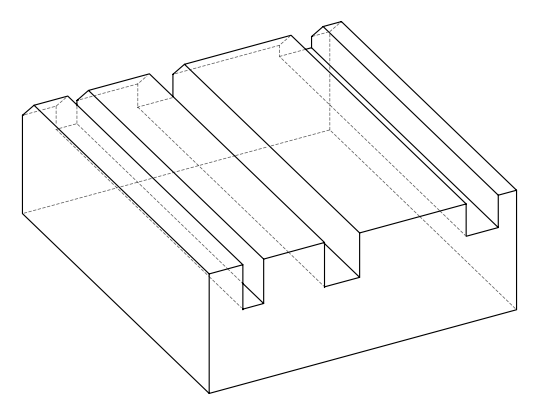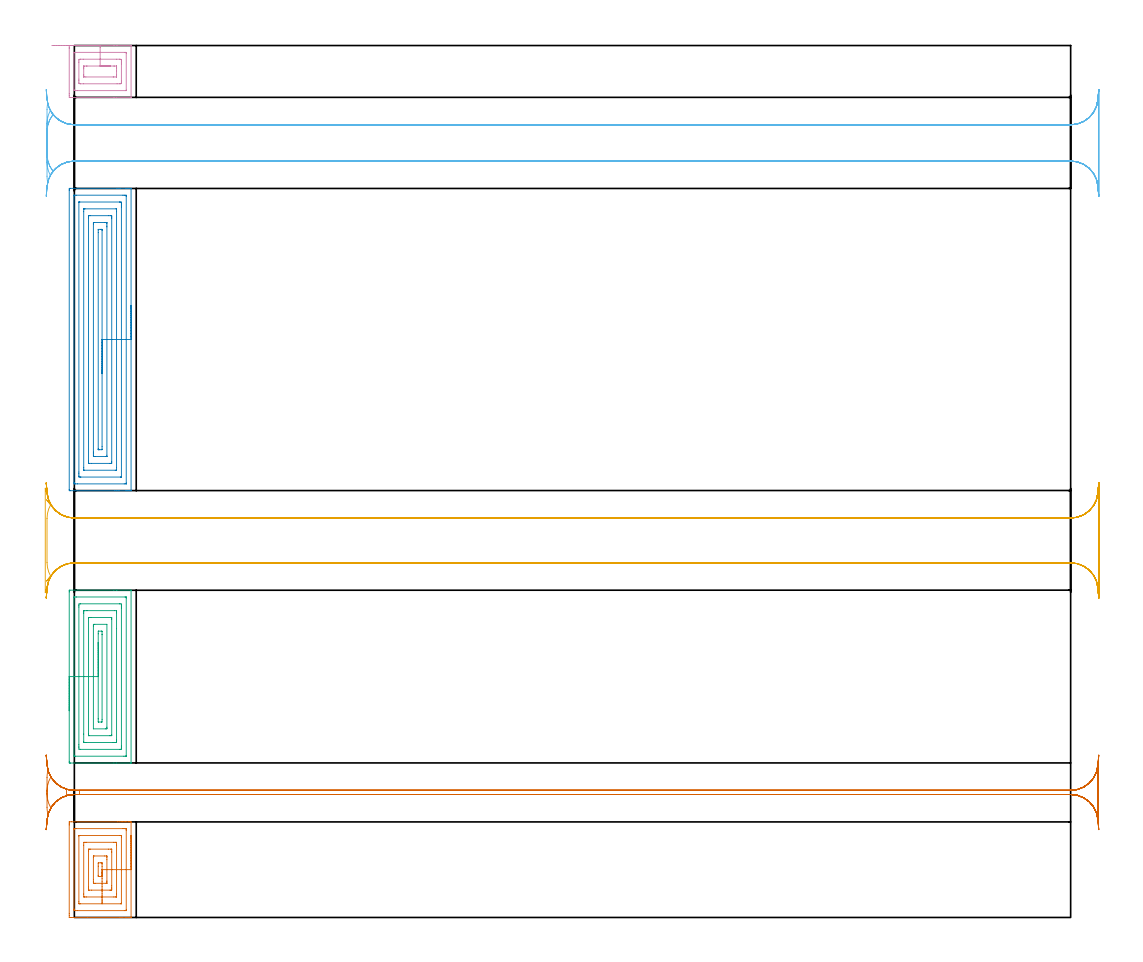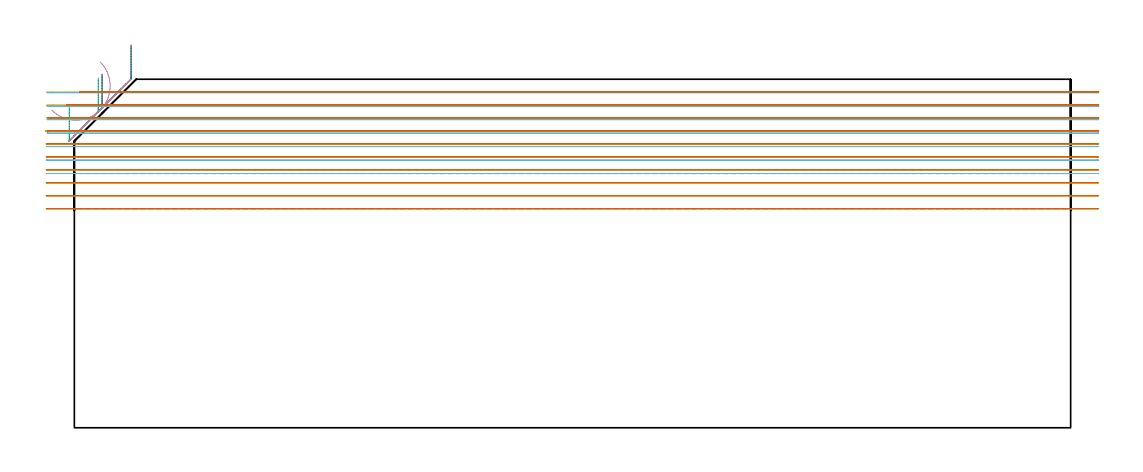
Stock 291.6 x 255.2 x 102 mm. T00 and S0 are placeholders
(PLAN: 7 operations, 1 tool changes, 48.2 min)
(1 AREA_MILL | FG_CHAMFER_SURFACE | UGT0205_001 | 1.83 min | 5843 mm3)
(2 AREA_MILL_1 | FG_CHAMFER_SURFACE_1 | UGT0205_001 | 5.22 min | 17014 mm3)
(3 AREA_MILL_2 | FG_CHAMFER_SURFACE_2 | UGT0205_001 | 3.1 min | 10621 mm3)
(4 AREA_MILL_3 | FG_CHAMFER_SURFACE_3 | UGT0205_001 | 1.07 min | 3748 mm3)
(5 MILL_RECTANGULAR_SLOT | SLOT_RECTANGULAR | NXT0201_012 | Follow Part, ap 4, ae 75% | 14.36 min | 319105 mm3)
(6 MILL_RECTANGULAR_SLOT_1 | SLOT_RECTANGULAR_1 | NXT0201_012 | Follow Part, ap 4, ae 75% | 9.6 min | 211581 mm3)
(7 MILL_RECTANGULAR_SLOT_2 | SLOT_RECTANGULAR_2 | NXT0201_012 | Follow Part, ap 4, ae 75% | 13.04 min | 187770 mm3)
(TOOL UGT0205_001 | Chamfer Mill 20 x 3 x 45 deg. | D20 FL50 Z2)
(TOOL NXT0201_012 | ENDMILL 16mm [2P460-1600-NA 1630] | D16 FL38 Z6)
(OP 1 AREA_MILL)
G17 G21 G94 G90
T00 M6
G54
G17 G0 G90 X16.6 Y24. S1061 M3
G43 Z112. H0
G94 G1 Y23.962 Z111.128 F250.
Y23.848 Z110.263
Y23.659 Z109.412
Y23.397 Z108.58
Y23.063 Z107.774
Y22.66 Z107.
Y22.191 Z106.264
Y21.66 Z105.572
Y21.071 Z104.929
Y20.428 Z104.339
Y19.736 Z103.808
Y19. Z103.34
Y18.226 Z102.937
Y17.42 Z102.603
Y16.588 Z102.341
Y15.736 Z102.152
Y14.872 Z102.038
Y14. Z102.
Y0.163
X16.597 Y0.01 Z101.988
X16.551 Y0.007 Z101.943
X16.173 Y0. Z101.572
X15.774 Z101.173
X15.124 Z100.519
X13.908 Z99.304
X13.342 Z98.736
X3.844 Z89.242
X-0.307 Z85.091
X-0.915 Y0.001 Z84.483
X-1.145 Y0.002 Z84.252
X-1.492 Y0.007 Z83.906
X-1.493 Y0.029 Z83.904
X-1.498 Y0.609 Z83.902
X-1.5 Y1.196 Z83.9
Y27.085
X-1.499 Y27.391 Z83.901
X-1.494 Y27.971 Z83.904
X-1.492 Y27.993 Z83.906
X-0.915 Y28. Z84.483
X12.734 Z98.129
X13.342 Z98.736
X13.908 Z99.304
X14.233 Z99.629
X14.799 Z100.195
X15.124 Z100.519
X15.774 Z101.173
X16.173 Z101.572
X16.551 Y27.993 Z101.943
X16.597 Y27.99 Z101.988
X16.6 Y27.837 Z102.
Y14.
X15.186 Z100.586
X15.185 Y2.27 Z100.585
X15.184 Y2.146 Z100.584
X15.181 Y2.064 Z100.581
X15.178 Y2.008 Z100.578
X15.172 Y2.007 Z100.572
X15.124 Y2.004 Z100.524
X14.626 Y2. Z100.026
X0.867 Z86.267
X0.369 Y2.001 Z85.769
X-0.024 Y2.008 Z85.376
X-0.073 Y2.01 Z85.327
X-0.081 Y2.208 Z85.319
X-0.084 Y2.332 Z85.316
X-0.085 Y2.395 Z85.315
X-0.086 Y2.457 Z85.314
Y25.73
X-0.084 Y25.854 Z85.316
X-0.081 Y25.937 Z85.319
X-0.078 Y25.992 Z85.322
X-0.072 Y25.993 Z85.328
X-0.024 Y25.996 Z85.376
X0.474 Y26. Z85.874
X14.233 Z99.633
X14.731 Y25.999 Z100.131
X15.124 Y25.992 Z100.524
X15.173 Y25.99 Z100.573
X15.181 Y25.792 Z100.581
X15.184 Y25.667 Z100.584
X15.185 Y25.605 Z100.585
X15.186 Y25.543 Z100.586
Y14.
X13.771 Z99.171
Y4.18
X13.77 Y4.072 Z99.17
X13.767 Y4.02 Z99.167
X13.766 Y4.014 Z99.166
X13.751 Y4.01 Z99.151
X13.701 Y4.005 Z99.101
X13.521 Y4. Z98.921
X1.758 Z87.158
X1.579 Y4.002 Z86.979
X1.459 Y4.005 Z86.859
X1.364 Y4.01 Z86.764
X1.335 Y4.02 Z86.735
X1.334 Y4.038 Z86.734
X1.331 Y4.18 Z86.731
X1.329 Y4.61 Z86.729
Y23.82
X1.33 Y23.928 Z86.73
X1.333 Y23.98 Z86.733
X1.334 Y23.986 Z86.734
X1.349 Y23.99 Z86.749
X1.399 Y23.995 Z86.799
X1.579 Y24. Z86.979
X13.342 Z98.742
X13.521 Y23.998 Z98.921
X13.641 Y23.995 Z99.041
X13.736 Y23.99 Z99.136
X13.765 Y23.98 Z99.165
X13.766 Y23.962 Z99.166
X13.769 Y23.82 Z99.169
X13.771 Y23.39 Z99.171
Y14.
X12.357 Z97.757
Y6.858
X12.352 Y6.064 Z97.752
X12.351 Y6.015 Z97.751
X12.308 Y6.01 Z97.708
X12.202 Y6.005 Z97.602
X11.988 Y6.002 Z97.388
X11.56 Y6. Z96.96
X3.54 Z88.94
X3.097 Y6.001 Z88.497
X2.893 Y6.004 Z88.293
X2.791 Y6.009 Z88.191
X2.75 Y6.012 Z88.15
X2.743 Y6.858 Z88.143
Y21.142
X2.748 Y21.936 Z88.148
X2.749 Y21.985 Z88.149
X2.791 Y21.99 Z88.191
X2.898 Y21.995 Z88.298
X3.112 Y21.998 Z88.512
X3.54 Y22. Z88.94
X11.56 Z96.96
X12.003 Y21.999 Z97.403
X12.207 Y21.996 Z97.607
X12.309 Y21.991 Z97.709
X12.35 Y21.987 Z97.75
X12.357 Y21.142 Z97.757
Y14.
X10.943 Z96.343
Y9.261
Y8.644
X10.942 Y8.37 Z96.342
X10.938 Y8.094 Z96.338
X10.936 Y8.022 Z96.336
X10.908 Y8.01 Z96.308
X10.829 Y8.006 Z96.229
X10.669 Y8.002 Z96.069
X10.42 Y8. Z95.82
X5.074 Z90.474
X4.431 Y8.002 Z89.831
X4.177 Y8.006 Z89.577
X4.163 Y8.016 Z89.563
X4.161 Y8.022 Z89.561
X4.158 Y8.644 Z89.558
X4.157 Y8.919 Z89.557
Y19.356
X4.158 Y19.63 Z89.558
X4.162 Y19.906 Z89.562
X4.164 Y19.978 Z89.564
X4.192 Y19.99 Z89.592
X4.271 Y19.994 Z89.671
X4.431 Y19.998 Z89.831
X4.68 Y20. Z90.08
X10.026 Z95.426
X10.669 Y19.998 Z96.069
X10.923 Y19.994 Z96.323
X10.937 Y19.984 Z96.337
X10.939 Y19.978 Z96.339
X10.942 Y19.356 Z96.342
X10.943 Y19.081 Z96.343
Y14.
X9.529 Z94.929
Y10.678
X9.528 Y10.429 Z94.928
X9.526 Y10.107 Z94.926
X9.524 Y10.028 Z94.924
X9.523 Y10.015 Z94.923
X9.508 Y10.01 Z94.908
X9.457 Y10.006 Z94.857
X9.314 Y10.001 Z94.714
X6.213 Y10. Z91.613
X5.748 Y10.002 Z91.148
X5.607 Y10.009 Z91.007
X5.578 Y10.012 Z90.978
X5.576 Y10.062 Z90.976
X5.573 Y10.178 Z90.973
X5.572 Y10.429 Z90.972
X5.571 Y11.073 Z90.971
Y17.571
X5.574 Y17.893 Z90.974
X5.576 Y17.972 Z90.976
X5.577 Y17.985 Z90.977
X5.592 Y17.99 Z90.992
X5.643 Y17.994 Z91.043
X5.786 Y17.999 Z91.186
X8.887 Z94.287
X9.352 Y17.998 Z94.752
X9.493 Y17.991 Z94.893
X9.522 Y17.988 Z94.922
X9.524 Y17.938 Z94.924
X9.527 Y17.822 Z94.927
X9.528 Y17.571 Z94.928
X9.529 Y16.927 Z94.929
Y14.
X8.115 Z93.515
Y13.107
X8.114 Y12.988 Z93.514
X8.11 Y12.215 Z93.51
X8.108 Y12.102 Z93.508
X8.097 Y12.01 Z93.497
X7.995 Y12.008 Z93.395
X7.317 Y12.002 Z92.717
X7.104 Y12.007 Z92.504
X7.034 Y12.01 Z92.434
X6.992 Y12.024 Z92.392
X6.989 Y12.095 Z92.389
X6.987 Y12.215 Z92.387
X6.986 Y12.334 Z92.386
Y15.012
X6.99 Y15.785 Z92.39
X6.992 Y15.898 Z92.392
X7.003 Y15.99 Z92.403
X7.104 Y15.992 Z92.504
X7.783 Y15.998 Z93.183
X7.995 Y15.993 Z93.395
X8.066 Y15.99 Z93.466
X8.108 Y15.976 Z93.508
X8.11 Y15.904 Z93.51
X8.113 Y15.785 Z93.513
X8.114 Y15.667 Z93.514
X8.115 Y14.893 Z93.515
Y14.
Y13.128 Z93.553
X8.114 Y12.264 Z93.666
Y11.412 Z93.855
Y10.58 Z94.117
Y9.774 Z94.451
Y9. Z94.854
Y8.264 Z95.323
Y7.572 Z95.854
Y6.929 Z96.443
Y6.339 Z97.086
Y5.808 Z97.778
Y5.34 Z98.514
Y4.937 Z99.288
Y4.603 Z100.094
Y4.34 Z100.926
Y4.152 Z101.778
Y4.038 Z102.643
Y4. Z103.514
G0 Z112.
M5
M2
(OP 2 AREA_MILL_1)
G17 G21 G94 G90
T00 M6
G54
G17 G0 G90 X16.6 Y179.15 S1061 M3
G43 Z112. H0
G94 G1 Y179.112 Z111.128 F250.
Y178.998 Z110.263
Y178.809 Z109.412
Y178.547 Z108.58
Y178.213 Z107.774
Y177.81 Z107.
Y177.341 Z106.264
Y176.81 Z105.572
Y176.221 Z104.929
Y175.578 Z104.339
Y174.886 Z103.808
Y174.15 Z103.34
Y173.376 Z102.937
Y172.57 Z102.603
Y171.738 Z102.341
Y170.886 Z102.152
Y170.022 Z102.038
Y169.15 Z102.
Y125.041
X16.597 Y124.91 Z101.988
X16.558 Y124.907 Z101.949
X16.23 Y124.9 Z101.629
X15.701 Z101.1
X15.124 Z100.519
X13.06 Z98.457
X12.451 Z97.845
X11.864 Z97.26
X-1.22 Y124.901 Z84.177
X-1.491 Y124.91 Z83.906
X-1.499 Y125.18 Z83.899
Y125.214
X-1.5 Y212.814 Z83.9
X-1.497 Y213.123 Z83.902
X-1.491 Y213.39 Z83.906
X-1.219 Y213.4 Z84.178
X12.451 Z97.845
X13.06 Z98.457
X13.342 Z98.739
X15.124 Z100.519
X15.687 Z101.086
X16.23 Z101.629
X16.557 Y213.397 Z101.948
X16.592 Y213.394 Z101.983
X16.597 Y213.392 Z101.988
X16.6 Y213.259 Z102.
Y169.15
X15.186 Z100.586
X15.185 Y127.145 Z100.585
X15.183 Y127.021 Z100.583
X15.179 Y126.939 Z100.579
X15.175 Y126.908 Z100.575
X15.169 Y126.907 Z100.569
X15.124 Y126.904 Z100.524
X14.601 Y126.9 Z100.001
X0.867 Z86.267
X0.343 Y126.902 Z85.743
X-0.024 Y126.908 Z85.376
X-0.07 Y126.91 Z85.33
X-0.079 Y127.083 Z85.321
X-0.084 Y127.207 Z85.316
X-0.085 Y127.269 Z85.315
Y211.156
X-0.083 Y211.28 Z85.317
X-0.079 Y211.361 Z85.321
X-0.075 Y211.392 Z85.325
X-0.069 Y211.393 Z85.331
X-0.024 Y211.396 Z85.376
X0.499 Y211.4 Z85.899
X14.233 Z99.633
X14.757 Y211.398 Z100.157
X15.124 Y211.392 Z100.524
X15.17 Y211.39 Z100.57
X15.179 Y211.217 Z100.579
X15.184 Y211.093 Z100.584
X15.185 Y211.031 Z100.585
X15.186 Y169.15 Z100.586
X13.771 Z99.171
Y129.051
X13.77 Y128.943 Z99.17
X13.767 Y128.918 Z99.167
X13.766 Y128.912 Z99.166
X13.743 Y128.909 Z99.143
X13.643 Y128.904 Z99.043
X13.492 Y128.9 Z98.892
X1.909 Z87.309
X1.758 Y128.902 Z87.158
X1.608 Y128.907 Z87.008
X1.335 Y128.917 Z86.735
X1.333 Y129.051 Z86.733
X1.33 Y129.479 Z86.73
X1.329 Y129.942 Z86.729
Y130.372
Y209.249
X1.33 Y209.357 Z86.73
X1.332 Y209.382 Z86.732
X1.334 Y209.388 Z86.734
X1.357 Y209.391 Z86.757
X1.457 Y209.397 Z86.857
X1.608 Y209.4 Z87.008
X13.191 Y209.399 Z98.591
X13.342 Y209.398 Z98.742
X13.492 Y209.393 Z98.892
X13.764 Y209.383 Z99.164
X13.766 Y209.249 Z99.166
X13.77 Y208.821 Z99.17
X13.771 Y208.358 Z99.171
Y207.928
Y169.15
X12.357 Z97.757
Y131.724
X12.353 Y130.931 Z97.753
X12.351 Y130.91 Z97.751
X12.331 Y130.907 Z97.731
X12.28 Y130.902 Z97.68
X12.178 Y130.901 Z97.578
X11.972 Y130.9 Z97.372
X2.909 Z88.309
X2.815 Y130.902 Z88.215
X2.768 Y130.906 Z88.168
X2.75 Y130.91 Z88.15
X2.749 Y130.923 Z88.149
X2.743 Y131.631 Z88.143
Y131.724
Y206.576
X2.747 Y207.369 Z88.147
X2.749 Y207.39 Z88.149
X2.769 Y207.394 Z88.169
X2.819 Y207.398 Z88.219
X2.922 Y207.399 Z88.322
X3.128 Y207.4 Z88.528
X12.191 Z97.591
X12.285 Y207.398 Z97.685
X12.332 Y207.394 Z97.732
X12.35 Y207.39 Z97.75
X12.351 Y207.377 Z97.751
X12.357 Y206.67 Z97.757
Y206.576
Y169.15
X10.943 Z96.343
X10.942 Y133.506 Z96.342
X10.941 Y133.234 Z96.341
X10.936 Y132.959 Z96.336
X10.928 Y132.909 Z96.328
X10.895 Y132.906 Z96.295
X10.82 Y132.902 Z96.22
X10.669 Y132.901 Z96.069
X10.384 Y132.9 Z95.784
X5.037 Z90.437
X4.431 Y132.904 Z89.831
X4.23 Y132.908 Z89.63
X4.164 Y132.912 Z89.564
X4.161 Y133.049 Z89.561
X4.158 Y133.232 Z89.558
X4.157 Y133.506 Z89.557
Y133.781
X4.158 Y204.794 Z89.558
X4.159 Y205.066 Z89.559
X4.164 Y205.342 Z89.564
X4.172 Y205.391 Z89.572
X4.205 Y205.394 Z89.605
X4.28 Y205.398 Z89.68
X4.431 Y205.399 Z89.831
X4.716 Y205.4 Z90.116
X10.063 Z95.463
X10.669 Y205.396 Z96.069
X10.87 Y205.392 Z96.27
X10.936 Y205.388 Z96.336
X10.939 Y205.251 Z96.339
X10.942 Y205.068 Z96.342
X10.943 Y204.794 Z96.343
Y204.519
Y169.15
X9.529 Z94.929
X9.528 Y135.288 Z94.928
X9.526 Y134.967 Z94.926
X9.525 Y134.928 Z94.925
X9.523 Y134.915 Z94.923
X9.507 Y134.91 Z94.907
X9.404 Y134.905 Z94.804
X9.274 Y134.901 Z94.674
X6.213 Y134.9 Z91.613
X5.709 Y134.902 Z91.109
X5.603 Y134.907 Z91.003
X5.583 Y134.909 Z90.983
X5.578 Y134.944 Z90.978
X5.575 Y135.036 Z90.975
X5.572 Y135.288 Z90.972
X5.571 Y135.931 Z90.971
Y136.18
Y203.012
X5.573 Y203.333 Z90.973
X5.575 Y203.372 Z90.975
X5.577 Y203.385 Z90.977
X5.593 Y203.39 Z90.993
X5.696 Y203.395 Z91.096
X5.826 Y203.399 Z91.226
X8.887 Y203.4 Z94.287
X9.391 Y203.398 Z94.791
X9.497 Y203.393 Z94.897
X9.517 Y203.391 Z94.917
X9.522 Y203.356 Z94.922
X9.525 Y203.264 Z94.925
X9.528 Y203.012 Z94.928
X9.529 Y202.369 Z94.929
Y202.12
Y169.15
X8.115 Z93.515
X8.114 Y137.843 Z93.514
X8.112 Y137.071 Z93.512
X8.11 Y136.956 Z93.51
X8.108 Y136.92 Z93.508
X8.08 Y136.91 Z93.48
X7.995 Y136.908 Z93.395
X7.275 Y136.9 Z92.675
X7.104 Y136.901 Z92.504
X7.048 Y136.902 Z92.448
X7.003 Y136.907 Z92.403
X6.994 Y136.91 Z92.394
X6.991 Y136.92 Z92.391
X6.988 Y136.952 Z92.388
X6.986 Y137.071 Z92.386
X6.985 Y137.19 Z92.385
Y200.457
X6.988 Y201.229 Z92.388
X6.99 Y201.344 Z92.39
X6.992 Y201.38 Z92.392
X7.02 Y201.39 Z92.42
X7.104 Y201.392 Z92.504
X7.825 Y201.4 Z93.225
X7.995 Y201.399 Z93.395
X8.052 Y201.398 Z93.452
X8.097 Y201.393 Z93.497
X8.106 Y201.39 Z93.506
X8.109 Y201.38 Z93.509
X8.112 Y201.348 Z93.512
X8.114 Y201.229 Z93.514
Y201.11
X8.115 Y169.15 Z93.515
Y168.278 Z93.553
Y167.413 Z93.667
Y166.562 Z93.855
Y165.73 Z94.118
Y164.924 Z94.452
Y164.15 Z94.854
Y163.414 Z95.323
Y162.722 Z95.854
Y162.079 Z96.444
Y161.49 Z97.087
Y160.958 Z97.779
Y160.49 Z98.515
Y160.087 Z99.288
Y159.753 Z100.094
Y159.491 Z100.926
Y159.302 Z101.778
Y159.188 Z102.643
Y159.15 Z103.515
G0 Z112.
M5
M2
(OP 3 AREA_MILL_2)
G17 G21 G94 G90
T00 M6
G54
G17 G0 G90 X-1.5 Y60.5 S1061 M3
G43 Z112. H0
Z93.9
G94 G1 Y60.538 Z93.028 F250.
Y60.652 Z92.164
Y60.841 Z91.312
Y61.103 Z90.48
Y61.437 Z89.674
Y61.84 Z88.9
Y62.309 Z88.164
Y62.84 Z87.472
Y63.429 Z86.829
Y64.072 Z86.24
Y64.764 Z85.709
Y65.5 Z85.24
Y66.274 Z84.837
Y67.08 Z84.503
Y67.912 Z84.241
Y68.764 Z84.052
Y69.628 Z83.938
Y70.5 Z83.9
Y95.293
X-1.496 Y95.601 Z83.902
X-1.491 Y95.79 Z83.905
X-1.295 Y95.8 Z84.101
X11.56 Z96.953
X12.32 Z97.719
X12.451 Z97.849
X16.43 Z101.828
X16.581 Y95.793 Z101.976
X16.596 Y95.79 Z101.99
X16.6 Y95.735 Z102.
Y45.265
X16.596 Y45.208 Z101.99
X16.591 Y45.204 Z101.985
X16.58 Y45.202 Z101.974
X16.429 Y45.2 Z101.827
X12.32 Z97.719
X11.56 Z96.953
X-1.146 Z84.25
X-1.297 Y45.202 Z84.099
X-1.491 Y45.21 Z83.905
X-1.499 Y45.402 Z83.899
X-1.5 Y45.707 Z83.9
Y70.5
X-0.086 Z85.314
Y93.583
X-0.085 Y93.645 Z85.315
X-0.08 Y93.768 Z85.32
X-0.078 Y93.792 Z85.322
X-0.075 Y93.795 Z85.325
X-0.059 Y93.798 Z85.341
X-0.024 Y93.799 Z85.376
X0.587 Y93.8 Z85.987
X14.845 Y93.799 Z100.245
X15.124 Y93.793 Z100.524
X15.162 Y93.79 Z100.562
X15.179 Y93.782 Z100.579
X15.185 Y93.522 Z100.585
Y47.417
Y47.355
X15.18 Y47.233 Z100.58
X15.178 Y47.208 Z100.578
X15.175 Y47.205 Z100.575
X15.159 Y47.202 Z100.559
X15.124 Y47.201 Z100.524
X14.513 Y47.2 Z99.913
X0.255 Y47.201 Z85.655
X-0.024 Y47.207 Z85.376
X-0.062 Y47.21 Z85.338
X-0.079 Y47.218 Z85.321
X-0.086 Y47.478 Z85.314
Y70.5
X1.328 Z86.728
X1.329 Y90.865 Z86.729
X1.331 Y91.29 Z86.731
X1.336 Y91.751 Z86.736
X1.712 Y91.797 Z87.112
X1.758 Y91.799 Z87.158
X13.293 Z98.693
X13.342 Y91.795 Z98.742
X13.764 Y91.751 Z99.164
X13.769 Y91.326 Z99.169
X13.771 Y90.865 Z99.171
Y90.438
Y50.135
X13.769 Y49.71 Z99.169
X13.764 Y49.249 Z99.164
X13.388 Y49.203 Z98.788
X13.342 Y49.201 Z98.742
X1.807 Z87.207
X1.758 Y49.205 Z87.158
X1.336 Y49.249 Z86.736
X1.331 Y49.674 Z86.731
X1.329 Y50.135 Z86.729
X1.328 Y50.562 Z86.728
Y70.5
X2.743 Z88.143
Y89.094
X2.745 Y89.491 Z88.145
X2.747 Y89.689 Z88.147
X2.75 Y89.779 Z88.15
X2.839 Y89.791 Z88.239
X3.54 Y89.799 Z88.94
X3.722 Y89.8 Z89.122
X11.741 Z97.141
X12.302 Y89.797 Z97.702
X12.334 Y89.794 Z97.734
X12.348 Y89.79 Z97.748
X12.35 Y89.78 Z97.75
X12.354 Y89.697 Z97.754
X12.356 Y89.527 Z97.756
X12.357 Y89.187 Z97.757
Y84.539
Y51.906
X12.355 Y51.509 Z97.755
X12.353 Y51.311 Z97.753
X12.35 Y51.221 Z97.75
X12.261 Y51.209 Z97.661
X11.56 Y51.202 Z96.96
X11.378 Y51.2 Z96.778
X3.359 Z88.759
X2.798 Y51.203 Z88.198
X2.766 Y51.206 Z88.166
X2.751 Y51.21 Z88.151
X2.75 Y51.22 Z88.15
X2.746 Y51.303 Z88.146
X2.744 Y51.473 Z88.144
X2.743 Y53.677 Z88.143
Y70.5
X4.157 Z89.557
Y87.596
X4.159 Y87.687 Z89.559
X4.164 Y87.758 Z89.564
X4.168 Y87.79 Z89.568
X4.192 Y87.792 Z89.592
X4.431 Y87.797 Z89.831
X4.843 Y87.8 Z90.243
X10.828 Z96.228
X10.886 Y87.798 Z96.286
X10.919 Y87.795 Z96.319
X10.932 Y87.791 Z96.332
X10.936 Y87.776 Z96.336
X10.94 Y87.596 Z96.34
X10.942 Y87.324 Z96.342
X10.943 Y53.404 Z96.343
X10.941 Y53.313 Z96.341
X10.936 Y53.242 Z96.336
X10.932 Y53.21 Z96.332
X10.908 Y53.208 Z96.308
X10.669 Y53.203 Z96.069
X10.257 Y53.2 Z95.657
X4.272 Z89.672
X4.214 Y53.202 Z89.614
X4.181 Y53.205 Z89.581
X4.168 Y53.209 Z89.568
X4.164 Y53.224 Z89.564
X4.16 Y53.404 Z89.56
X4.157 Y53.677 Z89.557
Y70.5
X5.571 Z90.971
Y85.305
X5.572 Y85.553 Z90.972
X5.575 Y85.712 Z90.975
X5.578 Y85.782 Z90.978
X5.716 Y85.791 Z91.116
X5.966 Y85.799 Z91.366
X9.529 Y85.8 Z94.929
Y55.695
X9.528 Y55.447 Z94.928
X9.525 Y55.288 Z94.925
X9.522 Y55.218 Z94.922
X9.384 Y55.209 Z94.784
X9.134 Y55.201 Z94.534
X5.571 Y55.2 Z90.971
Y70.5
X6.985 Z92.385
X6.986 Y83.014 Z92.386
X6.992 Y83.782 Z92.392
X7.088 Y83.798 Z92.488
X7.104 Y83.799 Z92.504
X7.978 Z93.378
X7.996 Y83.797 Z93.396
X8.107 Y83.782 Z93.507
X8.11 Y83.668 Z93.51
X8.114 Y82.896 Z93.514
Y82.778
Y57.986
X8.108 Y57.218 Z93.508
X8.012 Y57.202 Z93.412
X7.996 Y57.201 Z93.396
X7.122 Z92.522
X7.104 Y57.203 Z92.504
X6.992 Y57.218 Z92.392
X6.99 Y57.332 Z92.39
X6.986 Y58.104 Z92.386
X6.985 Y58.222 Z92.385
Y70.5
Y71.372 Z92.423
Y72.237 Z92.537
Y73.088 Z92.726
Y73.92 Z92.988
Y74.726 Z93.322
Y75.5 Z93.725
Y76.236 Z94.194
Y76.928 Z94.725
Y77.571 Z95.314
Y78.16 Z95.957
Y78.692 Z96.65
Y79.16 Z97.385
Y79.563 Z98.159
Y79.897 Z98.965
Y80.159 Z99.797
Y80.348 Z100.649
Y80.462 Z101.514
Y80.5 Z102.385
G0 Z112.
M5
M2
(OP 4 AREA_MILL_3)
G17 G21 G94 G90
T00 M6
G54
G17 G0 G90 X-6.592 Y255.2 S1061 M3
G43 Z112. H0
Z92.946
G94 G1 X-5.949 Z92.357 F250.
X-5.257 Z91.825
X-4.521 Z91.357
X-3.747 Z90.954
X-2.941 Z90.62
X-2.109 Z90.358
X-1.258 Z90.169
X-0.393 Z90.055
X0.479 Z90.017
X1.35 Z90.055
X2.215 Z90.169
X3.067 Z90.358
X3.899 Z90.62
X4.705 Z90.954
X5.479 Z91.357
X6.215 Z91.825
X6.907 Z92.357
X7.55 Z92.946
X11.56 Z96.953
X12.309 Z97.708
X12.451 Z97.849
X16.415 Z101.813
X16.58 Y255.193 Z101.974
X16.596 Y255.19 Z101.99
X16.6 Y255.13 Z102.
Y240.07
X16.596 Y240.008 Z101.99
X16.591 Y240.005 Z101.985
X16.578 Y240.002 Z101.972
X16.415 Y240. Z101.813
X12.309 Z97.708
X11.56 Z96.953
X-1.146 Z84.25
X-1.429 Y240.002 Z83.967
X-1.491 Y240.006 Z83.905
X-1.497 Y240.513 Z83.903
X-1.5 Y241.095 Z83.9
Y254.383
X-1.498 Y254.687 Z83.902
X-1.491 Y255.194 Z83.905
X-1.428 Y255.197 Z83.968
X-0.915 Y255.199 Z84.481
X-0.399 Y255.2 Z84.997
X7.55 Z92.946
X7.548 Y254.687 Z92.948
X7.55 Y253.2 Z92.95
X14.839 Y253.199 Z100.239
X15.124 Y253.192 Z100.524
X15.162 Y253.19 Z100.562
X15.179 Y253.177 Z100.579
X15.186 Y252.915 Z100.586
X15.185 Y242.161 Z100.585
X15.181 Y242.038 Z100.581
X15.179 Y242.009 Z100.579
X15.176 Y242.007 Z100.576
X15.159 Y242.003 Z100.559
X15.124 Y242.001 Z100.524
X0.867 Y242. Z86.267
X0.261 Y242.001 Z85.661
X-0.024 Y242.008 Z85.376
X-0.062 Y242.01 Z85.338
X-0.079 Y242.023 Z85.321
X-0.086 Y242.285 Z85.314
X-0.085 Y253.039 Z85.315
X-0.081 Y253.162 Z85.319
X-0.079 Y253.191 Z85.321
X-0.076 Y253.194 Z85.324
X-0.059 Y253.197 Z85.341
X-0.024 Y253.199 Z85.376
X7.55 Y253.2 Z92.95
Y251.2
X12.394 Z97.794
X13.287 Y251.198 Z98.687
X13.342 Y251.193 Z98.742
X13.764 Y251.143 Z99.164
X13.769 Y250.719 Z99.169
X13.771 Y250.258 Z99.171
Y249.83
Y244.942
X13.769 Y244.518 Z99.169
X13.764 Y244.057 Z99.164
X13.393 Y244.005 Z98.793
X13.342 Y244.003 Z98.742
X12.507 Y244. Z97.907
X2.706 Z88.106
X1.813 Y244.002 Z87.213
X1.758 Y244.007 Z87.158
X1.335 Y244.057 Z86.735
X1.331 Y244.481 Z86.731
X1.329 Y244.942 Z86.729
Y245.37
Y250.258
X1.331 Y250.682 Z86.731
X1.335 Y251.143 Z86.735
X1.706 Y251.195 Z87.106
X1.758 Y251.197 Z87.158
X2.593 Y251.2 Z87.993
X7.55 Z92.95
Y249.2
X11.56 Z96.96
X11.732 Z97.132
X12.306 Y249.195 Z97.706
X12.339 Y249.192 Z97.739
X12.351 Y249.188 Z97.751
X12.352 Y249.174 Z97.752
X12.355 Y249.09 Z97.755
X12.357 Y248.92 Z97.757
Y248.579
Y247.693
Y246.714
X12.356 Y246.318 Z97.756
X12.353 Y246.119 Z97.753
X12.35 Y246.023 Z97.75
X12.347 Y246.01 Z97.747
X12.325 Y246.006 Z97.725
X12.276 Y246.002 Z97.676
X11.56 Y246. Z96.96
X11.387 Z96.787
X3.367 Z88.767
X2.794 Y246.005 Z88.194
X2.761 Y246.008 Z88.161
X2.749 Y246.012 Z88.149
X2.748 Y246.026 Z88.148
X2.745 Y246.11 Z88.145
X2.743 Y246.28 Z88.143
Y246.621
Y248.393
Y248.486
X2.744 Y248.882 Z88.144
X2.746 Y249.081 Z88.146
X2.749 Y249.177 Z88.149
X2.753 Y249.19 Z88.153
X2.775 Y249.194 Z88.175
X2.824 Y249.198 Z88.224
X3.54 Y249.2 Z88.94
X3.713 Z89.113
X7.55 Z92.95
X8.139 Z93.593
X8.67 Z94.285
X9.139 Z95.021
X9.542 Z95.795
X9.876 Z96.601
X10.138 Z97.433
X10.327 Z98.285
X10.441 Z99.149
X10.479 Z100.021
X10.441 Z100.893
X10.327 Z101.758
X10.138 Z102.609
X9.876 Z103.441
X9.542 Z104.247
X9.139 Z105.021
X8.67 Z105.757
X8.139 Z106.449
X7.55 Z107.092
G0 Z112.
M5
M2
(OP 5 MILL_RECTANGULAR_SLOT)
G17 G21 G94 G90
T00 M6
G54
G17 G0 G90 X-8.12 Y98.458 S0 M3
G43 Z112.084 H1
Z98.21
G94 G1 X-6.245 Y100.8 F250.
G2 X0. Y103.8 R8. F500.
G1 X291.6
G2 X299.57 Y96.492 R8.
G1 X299.83 Y93.504 F250.
Y127.196
X299.57 Y124.208
G2 X291.6 Y116.9 R8. F500.
G1 X0.
G2 X-6.245 Y119.9 R8.
G1 X-8.12 Y122.242 F250.
G0 Y98.458 Z94.42
G1 X-6.245 Y100.8
G2 X0. Y103.8 R8. F500.
G1 X291.6
G2 X299.57 Y96.492 R8.
G1 X299.83 Y93.504 F250.
Y127.196
X299.57 Y124.208
G2 X291.6 Y116.9 R8. F500.
G1 X0.
G2 X-6.245 Y119.9 R8.
G1 X-8.12 Y122.242 F250.
G0 Z112.084
X299.83 Y127.196
Z90.63
G1 X299.57 Y124.208
G2 X291.6 Y116.9 R8. F500.
G1 X0.
G2 X-6.901 Y120.854 R8.
G3 X-8. Y116.807 R8.
G1 Y103.893
G3 X-6.901 Y99.847 R8.
G2 X0. Y103.8 R8.
G1 X291.6
G2 X299.57 Y96.492 R8.
G1 X299.83 Y93.504 F250.
G0 Y127.196 Z86.84
G1 X299.57 Y124.208
G2 X291.6 Y116.9 R8. F500.
G1 X0.
G2 X-7.704 Y122.743 R8.
G1 X-8.513 Y125.632 F250.
X-8.512 Y95.065
X-7.704 Y97.954
G2 X0. Y103.8 R8. F500.
G1 X291.6
G2 X299.57 Y96.492 R8.
G1 X299.83 Y93.504 F250.
G0 Z112.084
X-8.23 Y93.503
Z83.05
G1 X-7.97 Y96.492
G2 X0. Y103.8 R8. F500.
G1 X291.6
G2 X299.57 Y96.492 R8.
G1 X299.83 Y93.504 F250.
Y127.196
X299.57 Y124.208
G2 X291.6 Y116.9 R8. F500.
G1 X0.
G2 X-7.97 Y124.208 R8.
G1 X-8.23 Y127.197 F250.
G0 Y93.503 Z79.26
G1 X-7.97 Y96.492
G2 X0. Y103.8 R8. F500.
G1 X291.6
G2 X299.57 Y96.492 R8.
G1 X299.83 Y93.504 F250.
Y127.196
X299.57 Y124.208
G2 X291.6 Y116.9 R8. F500.
G1 X0.
G2 X-7.97 Y124.208 R8.
G1 X-8.23 Y127.197 F250.
G0 Y93.503 Z75.47
G1 X-7.97 Y96.492
G2 X0. Y103.8 R8. F500.
G1 X291.6
G2 X299.57 Y96.492 R8.
G1 X299.83 Y93.504 F250.
Y127.196
X299.57 Y124.208
G2 X291.6 Y116.9 R8. F500.
G1 X0.
G2 X-7.97 Y124.208 R8.
G1 X-8.23 Y127.197 F250.
G0 Y93.503 Z71.68
G1 X-7.97 Y96.492
G2 X0. Y103.8 R8. F500.
G1 X291.6
G2 X299.57 Y96.492 R8.
G1 X299.83 Y93.504 F250.
Y127.196
X299.57 Y124.208
G2 X291.6 Y116.9 R8. F500.
G1 X0.
G2 X-7.97 Y124.208 R8.
G1 X-8.23 Y127.197 F250.
G0 Y93.503 Z67.89
G1 X-7.97 Y96.492
G2 X0. Y103.8 R8. F500.
G1 X291.6
G2 X299.57 Y96.492 R8.
G1 X299.83 Y93.504 F250.
Y127.196
X299.57 Y124.208
G2 X291.6 Y116.9 R8. F500.
G1 X0.
G2 X-7.97 Y124.208 R8.
G1 X-8.23 Y127.197 F250.
G0 Y93.503 Z64.1
G1 X-7.97 Y96.492
G2 X0. Y103.8 R8. F500.
G1 X291.6
G2 X299.57 Y96.492 R8.
G1 X299.83 Y93.504 F250.
Y127.196
X299.57 Y124.208
G2 X291.6 Y116.9 R8. F500.
G1 X0.
G2 X-7.97 Y124.208 R8.
G1 X-8.23 Y127.197 F250.
G0 Z112.084
M5
M2
(OP 6 MILL_RECTANGULAR_SLOT_1)
G17 G21 G94 G90
T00 M6
G54
G17 G0 G90 X299.83 Y242.296 S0 M3
G43 Z112.084 H1
Z98.057
G94 G1 X299.57 Y239.308 F250.
G2 X291.6 Y232. R8. F500.
G1 X0.
G2 X-6.245 Y235. R8.
G3 X-8. Y230. R8.
G1 Y223.4
G3 X-6.245 Y218.4 R8.
G2 X0. Y221.4 R8.
G1 X291.6
G2 X299.57 Y214.092 R8.
G1 X299.83 Y211.104 F250.
G0 Y242.296 Z94.114
G1 X299.57 Y239.308
G2 X291.6 Y232. R8. F500.
G1 X0.
G2 X-6.245 Y235. R8.
G3 X-8. Y229.992 R8.
G1 Y223.4
G3 X-6.245 Y218.4 R8.
G2 X0. Y221.4 R8.
G1 X291.6
G2 X299.57 Y214.092 R8.
G1 X299.83 Y211.104 F250.
G0 Y242.296 Z90.171
G1 X299.57 Y239.308
G2 X291.6 Y232. R8. F500.
G1 X0.
G2 X-7.031 Y236.184 R8.
G3 X-8. Y232.368 R8.
G1 Y221.027
G3 X-7.032 Y217.214 R8.
G2 X0. Y221.4 R8.
G1 X291.6
G2 X299.57 Y214.092 R8.
G1 X299.83 Y211.104 F250.
G0 Y242.296 Z86.229
G1 X299.57 Y239.308
G2 X291.6 Y232. R8. F500.
G1 X0.
G2 X-7.786 Y238.163 R8.
G1 X-7.815 Y238.169
G3 X-8. Y236.46 R8.
G1 Y216.95
G3 X-7.814 Y215.236 R8.
G1 X-7.785 Y215.242
G2 X0. Y221.4 R8.
G1 X291.6
G2 X299.57 Y214.092 R8.
G1 X299.83 Y211.104 F250.
G0 Z112.084
X-8.23 Y211.103
Z82.286
G1 X-7.97 Y214.092
G2 X0. Y221.4 R8. F500.
G1 X291.6
G2 X299.57 Y214.092 R8.
G1 X299.83 Y211.104 F250.
Y242.296
X299.57 Y239.308
G2 X291.6 Y232. R8. F500.
G1 X0.
G2 X-7.97 Y239.308 R8.
G1 X-8.23 Y242.297 F250.
G0 Y211.103 Z78.343
G1 X-7.97 Y214.092
G2 X0. Y221.4 R8. F500.
G1 X291.6
G2 X299.57 Y214.092 R8.
G1 X299.83 Y211.104 F250.
Y242.296
X299.57 Y239.308
G2 X291.6 Y232. R8. F500.
G1 X0.
G2 X-7.97 Y239.308 R8.
G1 X-8.23 Y242.297 F250.
G0 Y211.103 Z74.4
G1 X-7.97 Y214.092
G2 X0. Y221.4 R8. F500.
G1 X291.6
G2 X299.57 Y214.092 R8.
G1 X299.83 Y211.104 F250.
Y242.296
X299.57 Y239.308
G2 X291.6 Y232. R8. F500.
G1 X0.
G2 X-7.97 Y239.308 R8.
G1 X-8.23 Y242.297 F250.
G0 Z112.084
M5
M2
(OP 7 MILL_RECTANGULAR_SLOT_2)
G17 G21 G94 G90
T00 M6
G54
G17 G0 G90 X299.83 Y47.496 S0 M3
G43 Z112.084 H1
Z98.285
G94 G1 X299.57 Y44.508 F250.
G2 X291.6 Y37.2 R8. F500.
G1 X1.515
G3 X1.515 Y36. R8.
G1 X291.6
G2 X299.57 Y28.692 R8.
G1 X299.83 Y25.704 F250.
G0 Y47.496 Z94.487
G1 X299.57 Y44.508
G2 X291.6 Y37.2 R8. F500.
G1 X0.
G2 X-2.253 Y37.524 R8.
G3 X-2.253 Y35.676 R8.
G2 X0. Y36. R8.
G1 X291.6
G2 X299.57 Y28.692 R8.
G1 X299.83 Y25.704 F250.
G0 Y47.496 Z90.689
G1 X299.57 Y44.508
G2 X291.6 Y37.2 R8. F500.
G1 X0.
G2 X-6.883 Y41.123 R8.
G3 X-8. Y37.047 R8.
G1 Y36.155
G3 X-6.883 Y32.077 R8.
G2 X0. Y36. R8.
G1 X291.6
G2 X299.57 Y28.692 R8.
G1 X299.83 Y25.704 F250.
G0 Y47.496 Z86.89
G1 X299.57 Y44.508
G2 X291.6 Y37.2 R8. F500.
G1 X0.
G2 X-7.696 Y43.016 R8.
G1 X-7.725 Y43.023
G3 X-8. Y40.944 R8.
G1 Y32.249
G3 X-7.726 Y30.173 R8.
G1 X-7.697 Y30.181
G2 X0. Y36. R8.
G1 X291.6
G2 X299.57 Y28.692 R8.
G1 X299.83 Y25.704 F250.
G0 Z112.084
X-8.23 Y25.703
Z83.092
G1 X-7.97 Y28.692
G2 X0. Y36. R8. F500.
G1 X291.6
G2 X299.57 Y28.692 R8.
G1 X299.6
Y44.508
X299.57
G2 X291.6 Y37.2 R8.
G1 X0.
G2 X-7.97 Y44.508 R8.
G1 X-8.23 Y47.497 F250.
G0 Y25.703 Z79.293
G1 X-7.97 Y28.692
G2 X0. Y36. R8. F500.
G1 X291.6
G2 X299.57 Y28.692 R8.
G1 X299.6
Y44.508
X299.57
G2 X291.6 Y37.2 R8.
G1 X0.
G2 X-7.97 Y44.508 R8.
G1 X-8.23 Y47.497 F250.
G0 Y25.703 Z75.495
G1 X-7.97 Y28.692
G2 X0. Y36. R8. F500.
G1 X291.6
G2 X299.57 Y28.692 R8.
G1 X299.6
Y44.508
X299.57
G2 X291.6 Y37.2 R8.
G1 X0.
G2 X-7.97 Y44.508 R8.
G1 X-8.23 Y47.497 F250.
G0 Y25.703 Z71.697
G1 X-7.97 Y28.692
G2 X0. Y36. R8. F500.
G1 X291.6
G2 X299.57 Y28.692 R8.
G1 X299.6
Y44.508
X299.57
G2 X291.6 Y37.2 R8.
G1 X0.
G2 X-7.97 Y44.508 R8.
G1 X-8.23 Y47.497 F250.
G0 Y25.703 Z67.898
G1 X-7.97 Y28.692
G2 X0. Y36. R8. F500.
G1 X291.6
G2 X299.57 Y28.692 R8.
G1 X299.6
Y44.508
X299.57
G2 X291.6 Y37.2 R8.
G1 X0.
G2 X-7.97 Y44.508 R8.
G1 X-8.23 Y47.497 F250.
G0 Y25.703 Z64.1
G1 X-7.97 Y28.692
G2 X0. Y36. R8. F500.
G1 X291.6
G2 X299.57 Y28.692 R8.
G1 X299.6
Y44.508
X299.57
G2 X291.6 Y37.2 R8.
G1 X0.
G2 X-7.97 Y44.508 R8.
G1 X-8.23 Y47.497 F250.
G0 Z112.084
M5
M2
